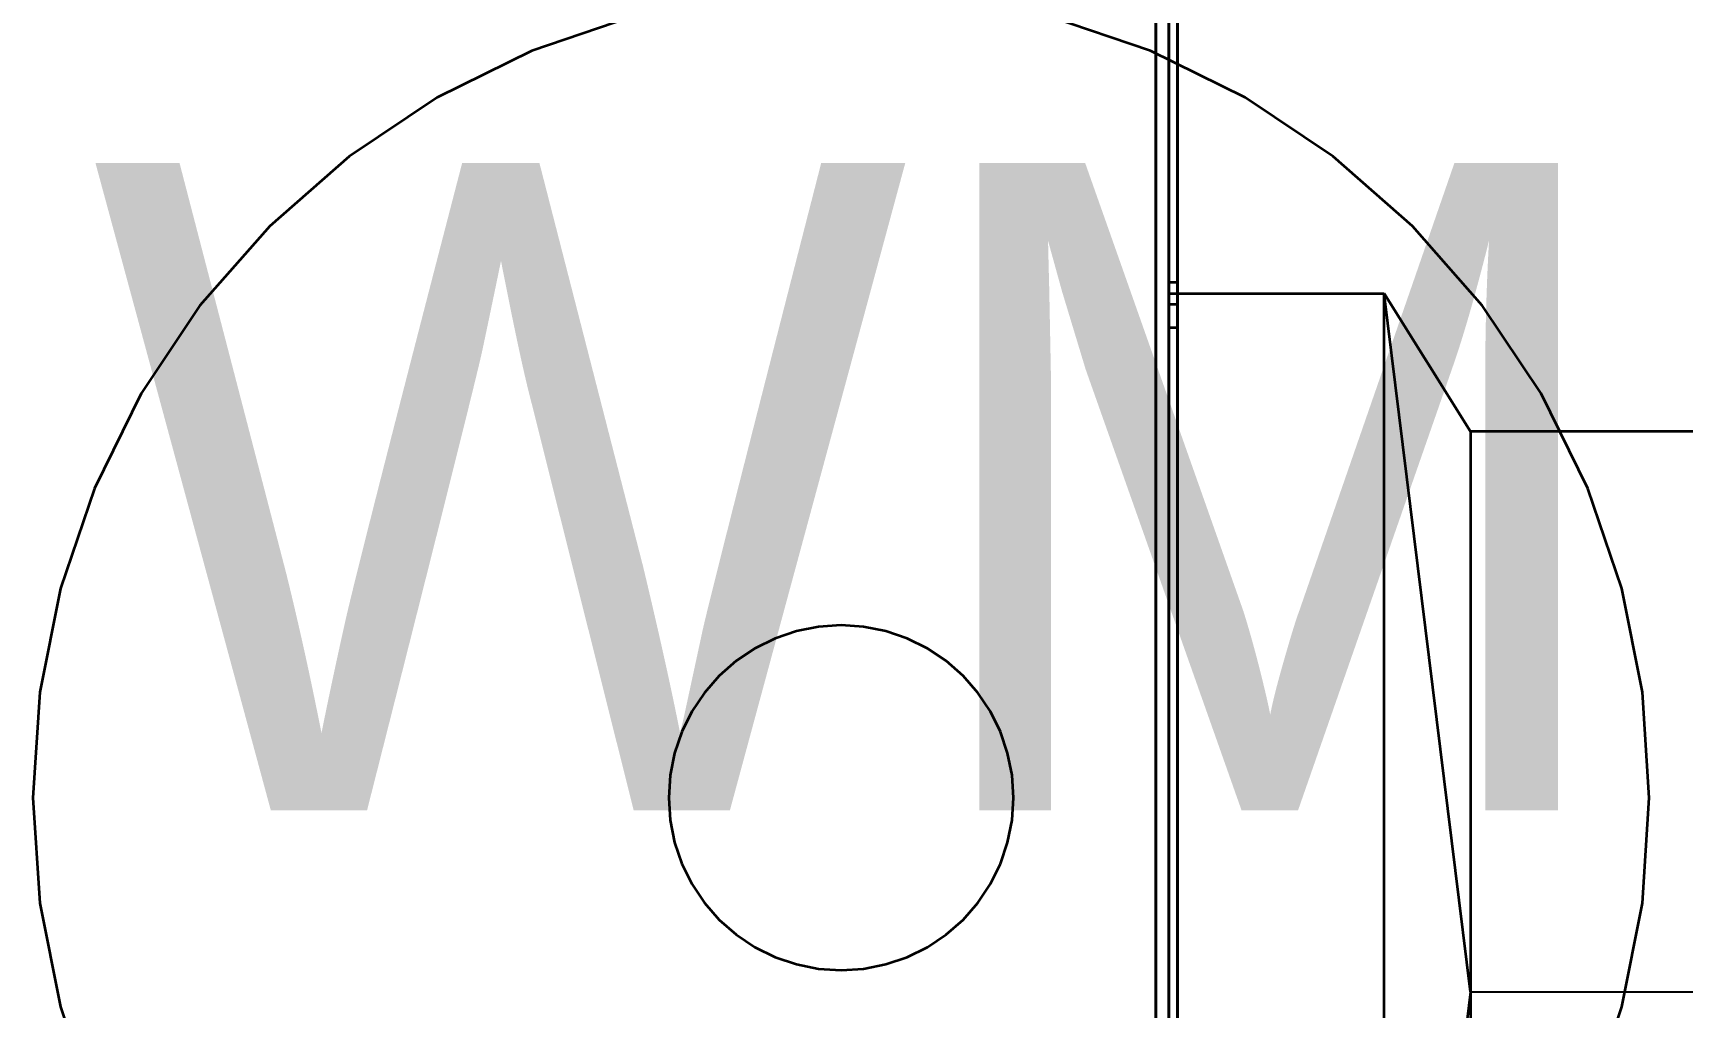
# Model space of a CAD drawing. Extents: x 0 to 756, y -25 to 420.
# Drawn here: x 347.53 to 355.19, y 307.04 to 311.56 of the extents above; entities that cross this region are included whole.
import ezdxf
from ezdxf.lldxf.tags import DXFTag

# ---------------------------------------------------------------- set-up
doc = ezdxf.new("R2010")
doc.units = 0
doc.layers.get('0').update_dxf_attribs({"lineweight": 25})
for name, color, linetype, lineweight, true_color in [('L_Fortluft', 7, 'Continuous', 35, 0x993300), ('L_Lüftungsgerät', 3, 'Continuous', 35, 0x00ff00), ('L_Schalldaempfer', 7, 'Continuous', 35, 0xababab)]:
    doc.layers.add(name, color=color, linetype=linetype, lineweight=lineweight, true_color=true_color)
doc.layers.add('Pfosten_ Stützen', color=7, linetype='Continuous', lineweight=13)
doc.layers.add('S_Einrichtung', color=7, linetype='Continuous', lineweight=35)
doc.styles.get("Standard").update_dxf_attribs({"font": 'arial.ttf'})
tags = doc.linetypes.add('STRICHPUNKT2', pattern=[12.7, 6.35, -3.175, 0, -3.175]).pattern_tags.tags
tags[10:11] = [DXFTag(74, 4), DXFTag(75, 0), DXFTag(340, '0'), DXFTag(46, 0.0), DXFTag(50, 0.0), DXFTag(44, 0.0), DXFTag(45, 0.0)]
tags[8:9] = [DXFTag(74, 4), DXFTag(75, 0), DXFTag(340, '0'), DXFTag(46, 0.0), DXFTag(50, 0.0), DXFTag(44, 0.0), DXFTag(45, 0.0)]
tags[6:7] = [DXFTag(74, 4), DXFTag(75, 0), DXFTag(340, '0'), DXFTag(46, 0.0), DXFTag(50, 0.0), DXFTag(44, 0.0), DXFTag(45, 0.0)]
tags[4:5] = [DXFTag(74, 4), DXFTag(75, 0), DXFTag(340, '0'), DXFTag(46, 0.0), DXFTag(50, 0.0), DXFTag(44, 0.0), DXFTag(45, 0.0)]

# ---------------------------------------------------------------- blocks, each defined once
blk = doc.blocks.new('Referenz-A01I5XF3IE')
at = {"layer": 'Pfosten_ Stützen', "color": 0, "lineweight": -2, "insert": (347.8015, 310.9576), "char_height": 3.002, "attachment_point": 1}
blk.add_mtext('{\\fPosterama Text Light;WM}', dxfattribs=at)
blk = doc.blocks.new('3D-Objekt-A01I5XHHIE', base_point=(324.4794, 302.3529))
at = {"color": 0, "lineweight": -2}
for p, q in [((352.7994, 302.8929), (352.7994, 319.6129)), ((352.7994, 302.9929), (352.7994, 319.6129)), ((352.7394, 319.5529), (352.7394, 302.8529)), ((352.7394, 302.9529), (352.7394, 319.5529)), ((352.8394, 302.9529), (352.8394, 319.5529)), ((352.8394, 319.5529), (352.8394, 302.9529)), ((352.7994, 310.4029), (352.7994, 310.402)), ((352.8394, 310.4029), (352.7994, 310.4029)), ((352.7994, 310.4029), (352.7994, 310.402)), ((352.8394, 310.4029), (352.7994, 310.4029)), ((352.7994, 310.402), (352.7994, 310.4029)), ((352.7994, 310.402), (352.7994, 310.4029)), ((352.7994, 310.402), (352.7994, 310.3991)), ((352.7994, 310.402), (352.7994, 310.3991)), ((352.7994, 310.3991), (352.7994, 310.402)), ((352.7994, 310.3991), (352.7994, 310.402)), ((352.7994, 310.3991), (352.7994, 310.3945)), ((352.7994, 310.3991), (352.7994, 310.3945)), ((352.7994, 310.3945), (352.7994, 310.3991)), ((352.7994, 310.3945), (352.7994, 310.3991)), ((352.8394, 310.402), (352.8394, 310.4029)), ((352.8394, 310.402), (352.8394, 310.4029)), ((352.8394, 310.4029), (352.8394, 310.402)), ((352.8394, 310.4029), (352.8394, 310.402)), ((352.8394, 310.3991), (352.8394, 310.402)), ((352.8394, 310.3991), (352.8394, 310.402)), ((352.8394, 310.402), (352.8394, 310.3991)), ((352.8394, 310.402), (352.8394, 310.3991)), ((352.8394, 310.3945), (352.8394, 310.3991)), ((352.8394, 310.3945), (352.8394, 310.3991)), ((352.8394, 310.3991), (352.8394, 310.3945)), ((352.8394, 310.3991), (352.8394, 310.3945)), ((352.7994, 310.3945), (352.7994, 310.3883)), ((352.7994, 310.3945), (352.7994, 310.3883)), ((352.7994, 310.3883), (352.7994, 310.3945)), ((352.7994, 310.3883), (352.7994, 310.3945)), ((352.7994, 310.3883), (352.7994, 310.3807)), ((352.7994, 310.3883), (352.7994, 310.3807)), ((352.7994, 310.3807), (352.7994, 310.3883)), ((352.7994, 310.3807), (352.7994, 310.3883)), ((352.7994, 310.3807), (352.7994, 310.372)), ((352.7994, 310.3807), (352.7994, 310.372)), ((352.7994, 310.372), (352.7994, 310.3807)), ((352.7994, 310.372), (352.7994, 310.3807)), ((352.7994, 310.372), (352.7994, 310.3627)), ((352.7994, 310.372), (352.7994, 310.3627)), ((352.7994, 310.3627), (352.7994, 310.372)), ((352.7994, 310.3627), (352.7994, 310.372)), ((352.7994, 310.3627), (352.7994, 310.3529)), ((352.7994, 310.3627), (352.7994, 310.3529)), ((352.7994, 310.3529), (352.7994, 310.3627)), ((352.7994, 310.3529), (352.7994, 310.3627)), ((352.7994, 310.3529), (352.7994, 310.3432)), ((352.7994, 310.3529), (352.7994, 310.3432)), ((352.7994, 310.3432), (352.7994, 310.3529)), ((352.7994, 310.3432), (352.7994, 310.3529)), ((352.7994, 310.3432), (352.7994, 310.3338)), ((352.7994, 310.3432), (352.7994, 310.3338)), ((352.7994, 310.3338), (352.7994, 310.3432)), ((352.7994, 310.3338), (352.7994, 310.3432)), ((352.7994, 310.3338), (352.7994, 310.3251)), ((352.7994, 310.3338), (352.7994, 310.3251)), ((352.7994, 310.3251), (352.7994, 310.3338)), ((352.7994, 310.3251), (352.7994, 310.3338)), ((352.7994, 310.3251), (352.7994, 310.3176)), ((352.7994, 310.3251), (352.7994, 310.3176)), ((352.7994, 310.3176), (352.7994, 310.3251)), ((352.7994, 310.3176), (352.7994, 310.3251)), ((352.8394, 310.3883), (352.8394, 310.3945)), ((352.8394, 310.3883), (352.8394, 310.3945)), ((352.8394, 310.3945), (352.8394, 310.3883)), ((352.8394, 310.3945), (352.8394, 310.3883)), ((352.8394, 310.3807), (352.8394, 310.3883)), ((352.8394, 310.3807), (352.8394, 310.3883)), ((352.8394, 310.3883), (352.8394, 310.3807)), ((352.8394, 310.3883), (352.8394, 310.3807)), ((352.8394, 310.372), (352.8394, 310.3807)), ((352.8394, 310.372), (352.8394, 310.3807)), ((352.8394, 310.3807), (352.8394, 310.372)), ((352.8394, 310.3807), (352.8394, 310.372)), ((352.8394, 310.3627), (352.8394, 310.372)), ((352.8394, 310.3627), (352.8394, 310.372)), ((352.8394, 310.372), (352.8394, 310.3627)), ((352.8394, 310.372), (352.8394, 310.3627)), ((352.8394, 310.3529), (352.8394, 310.3627)), ((352.8394, 310.3529), (352.8394, 310.3627)), ((352.8394, 310.3627), (352.8394, 310.3529)), ((352.8394, 310.3627), (352.8394, 310.3529)), ((352.8394, 310.3432), (352.8394, 310.3529)), ((352.8394, 310.3432), (352.8394, 310.3529)), ((352.8394, 310.3529), (352.8394, 310.3432)), ((352.8394, 310.3529), (352.8394, 310.3432)), ((352.8394, 310.3338), (352.8394, 310.3432)), ((352.8394, 310.3338), (352.8394, 310.3432)), ((352.8394, 310.3432), (352.8394, 310.3338)), ((352.8394, 310.3432), (352.8394, 310.3338)), ((352.8394, 310.3251), (352.8394, 310.3338)), ((352.8394, 310.3251), (352.8394, 310.3338)), ((352.8394, 310.3338), (352.8394, 310.3251)), ((352.8394, 310.3338), (352.8394, 310.3251)), ((352.8394, 310.3176), (352.8394, 310.3251)), ((352.8394, 310.3176), (352.8394, 310.3251)), ((352.8394, 310.3251), (352.8394, 310.3176)), ((352.8394, 310.3251), (352.8394, 310.3176)), ((352.7994, 310.3176), (352.7994, 310.3113)), ((352.7994, 310.3176), (352.7994, 310.3113)), ((352.7994, 310.3113), (352.7994, 310.3176)), ((352.7994, 310.3113), (352.7994, 310.3176)), ((352.7994, 310.3113), (352.7994, 310.3067)), ((352.7994, 310.3113), (352.7994, 310.3067)), ((352.7994, 310.3067), (352.7994, 310.3113)), ((352.7994, 310.3067), (352.7994, 310.3113)), ((352.7994, 310.3067), (352.7994, 310.3039)), ((352.7994, 310.3067), (352.7994, 310.3039)), ((352.7994, 310.3039), (352.7994, 310.3067)), ((352.7994, 310.3039), (352.7994, 310.3067)), ((352.7994, 310.3039), (352.7994, 310.3029)), ((352.7994, 310.3039), (352.7994, 310.3029)), ((352.7994, 310.3029), (352.7994, 310.3039)), ((352.7994, 310.3029), (352.7994, 310.3039)), ((352.7994, 310.3029), (352.8394, 310.3029)), ((352.7994, 310.3029), (352.8394, 310.3029)), ((352.8394, 310.3113), (352.8394, 310.3176)), ((352.8394, 310.3113), (352.8394, 310.3176)), ((352.8394, 310.3176), (352.8394, 310.3113)), ((352.8394, 310.3176), (352.8394, 310.3113)), ((352.8394, 310.3067), (352.8394, 310.3113)), ((352.8394, 310.3067), (352.8394, 310.3113)), ((352.8394, 310.3113), (352.8394, 310.3067)), ((352.8394, 310.3113), (352.8394, 310.3067)), ((352.8394, 310.3039), (352.8394, 310.3067)), ((352.8394, 310.3039), (352.8394, 310.3067)), ((352.8394, 310.3067), (352.8394, 310.3039)), ((352.8394, 310.3067), (352.8394, 310.3039)), ((352.8394, 310.3029), (352.8394, 310.3039)), ((352.8394, 310.3029), (352.8394, 310.3039)), ((352.8394, 310.3039), (352.8394, 310.3029)), ((352.8394, 310.3039), (352.8394, 310.3029)), ((352.7994, 310.1929), (352.7994, 307.1129)), ((352.8394, 310.1929), (352.7994, 310.1929)), ((352.7994, 310.1929), (352.7994, 310.1929)), ((352.8394, 310.1929), (352.7994, 310.1929)), ((352.7994, 310.1929), (352.7994, 310.1929)), ((352.7994, 307.1129), (352.7994, 310.1929)), ((352.8394, 307.1129), (352.8394, 310.1929)), ((352.8394, 310.1929), (352.8394, 310.1929)), ((352.8394, 310.1929), (352.8394, 310.1929)), ((352.8394, 310.1929), (352.8394, 307.1129)), ((352.7994, 307.1129), (352.7994, 304.0329)), ((352.7994, 304.0329), (352.7994, 307.1129)), ((352.8394, 304.0329), (352.8394, 307.1129)), ((352.8394, 307.1129), (352.8394, 304.0329))]:
    blk.add_line(p, q, dxfattribs=at)
blk = doc.blocks.new('Rohrübergang  symmetrisch-A01I5XHRIE', base_point=(352.7994, 303.8729))
at = {"color": 0, "linetype": 'ByBlock', "lineweight": -2, "ltscale": 0.35}
for p, q in [((352.7994, 310.3529), (353.7994, 310.3529)), ((352.7994, 303.8729), (352.7994, 310.3529)), ((354.1994, 307.1129), (353.7994, 310.3529)), ((354.1994, 309.7129), (353.7994, 310.3529)), ((353.7994, 303.8729), (353.7994, 310.3529)), ((355.7994, 309.7129), (354.1994, 309.7129)), ((354.1994, 309.7129), (354.1994, 308.1899)), ((355.7994, 309.7129), (355.7994, 308.1899)), ((354.1994, 308.1899), (354.1994, 306.036)), ((355.7994, 308.1899), (355.7994, 306.036)), ((354.1994, 307.1129), (353.7994, 303.8729)), ((354.1994, 306.036), (354.1994, 304.5129)), ((355.7994, 306.036), (355.7994, 304.5129)), ((354.1994, 304.5129), (353.7994, 303.8729)), ((354.1994, 304.5129), (355.7994, 304.5129)), ((352.7994, 303.8729), (353.7994, 303.8729))]:
    blk.add_line(p, q, dxfattribs=at)
at = {"color": 0, "linetype": 'STRICHPUNKT2', "lineweight": 25, "ltscale": 0.25}
blk.add_line((354.1994, 307.1129), (355.7994, 307.1129), dxfattribs=at)
blk = doc.blocks.new('Waschmaschine-A01I5XJBIE', base_point=(345.2792, 302.0134))
at = {"color": 0, "lineweight": -2}
for p, q in [((350.3086, 311.6356), (349.8441, 311.4779)), ((352.7143, 311.4779), (352.2498, 311.6356)), ((349.8441, 311.4779), (349.4042, 311.261)), ((353.1542, 311.261), (352.7143, 311.4779)), ((349.4042, 311.261), (348.9963, 310.9884)), ((353.5621, 310.9884), (353.1542, 311.261)), ((348.9963, 310.9884), (348.6276, 310.665)), ((353.9309, 310.665), (353.5621, 310.9884)), ((348.6276, 310.665), (348.3041, 310.2962)), ((354.2543, 310.2962), (353.9309, 310.665)), ((348.3041, 310.2962), (348.0316, 309.8884)), ((354.5268, 309.8884), (354.2543, 310.2962)), ((348.0316, 309.8884), (347.8147, 309.4484)), ((354.7438, 309.4484), (354.5268, 309.8884)), ((347.8147, 309.4484), (347.657, 308.9839)), ((354.9014, 308.9839), (354.7438, 309.4484)), ((347.657, 308.9839), (347.5613, 308.5028)), ((354.9971, 308.5028), (354.9014, 308.9839)), ((351.1748, 308.8065), (351.0721, 308.7861)), ((351.2792, 308.8134), (351.1748, 308.8065)), ((351.3836, 308.8065), (351.2792, 308.8134)), ((351.4863, 308.7861), (351.3836, 308.8065)), ((350.9731, 308.7525), (350.8792, 308.7062)), ((351.0721, 308.7861), (350.9731, 308.7525)), ((351.5853, 308.7525), (351.4863, 308.7861)), ((351.6792, 308.7062), (351.5853, 308.7525)), ((350.7922, 308.648), (350.7135, 308.579)), ((350.8792, 308.7062), (350.7922, 308.648)), ((351.7662, 308.648), (351.6792, 308.7062)), ((351.8449, 308.579), (351.7662, 308.648)), ((350.7135, 308.579), (350.6445, 308.5004)), ((351.9139, 308.5004), (351.8449, 308.579)), ((347.5613, 308.5028), (347.5292, 308.0134)), ((350.6445, 308.5004), (350.5864, 308.4134)), ((351.972, 308.4134), (351.9139, 308.5004)), ((355.0292, 308.0134), (354.9971, 308.5028)), ((350.5864, 308.4134), (350.5401, 308.3195)), ((352.0183, 308.3195), (351.972, 308.4134)), ((350.5401, 308.3195), (350.5065, 308.2204)), ((352.0519, 308.2204), (352.0183, 308.3195)), ((350.5065, 308.2204), (350.486, 308.1178)), ((352.0724, 308.1178), (352.0519, 308.2204)), ((350.486, 308.1178), (350.4792, 308.0134)), ((352.0792, 308.0134), (352.0724, 308.1178)), ((347.5292, 308.0134), (347.5613, 307.5239)), ((350.4792, 308.0134), (350.486, 307.9089)), ((352.0724, 307.9089), (352.0792, 308.0134)), ((354.9971, 307.5239), (355.0292, 308.0134)), ((350.486, 307.9089), (350.5065, 307.8063)), ((352.0519, 307.8063), (352.0724, 307.9089)), ((350.5065, 307.8063), (350.5401, 307.7072)), ((352.0183, 307.7072), (352.0519, 307.8063)), ((350.5401, 307.7072), (350.5864, 307.6134)), ((351.972, 307.6134), (352.0183, 307.7072)), ((350.5864, 307.6134), (350.6445, 307.5263)), ((351.9139, 307.5263), (351.972, 307.6134)), ((347.5613, 307.5239), (347.657, 307.0428)), ((350.6445, 307.5263), (350.7135, 307.4477)), ((351.8449, 307.4477), (351.9139, 307.5263)), ((354.9014, 307.0428), (354.9971, 307.5239)), ((350.7135, 307.4477), (350.7922, 307.3787)), ((351.7662, 307.3787), (351.8449, 307.4477)), ((350.7922, 307.3787), (350.8792, 307.3205)), ((351.6792, 307.3205), (351.7662, 307.3787)), ((350.8792, 307.3205), (350.9731, 307.2743)), ((350.9731, 307.2743), (351.0721, 307.2406)), ((351.4863, 307.2406), (351.5853, 307.2743)), ((351.5853, 307.2743), (351.6792, 307.3205)), ((351.0721, 307.2406), (351.1748, 307.2202)), ((351.1748, 307.2202), (351.2792, 307.2134)), ((351.2792, 307.2134), (351.3836, 307.2202)), ((351.3836, 307.2202), (351.4863, 307.2406)), ((347.657, 307.0428), (347.8147, 306.5783)), ((354.7438, 306.5783), (354.9014, 307.0428))]:
    blk.add_line(p, q, dxfattribs=at)
blk = doc.blocks.new('Polygon-A01I5XKRIE', base_point=(324.5194, 297.0729))
at = {"color": 0, "linetype": 'ByBlock', "lineweight": -2, "ltscale": 0.35}
blk.add_line((352.7994, 313.7929), (352.7994, 297.0729), dxfattribs=at)

msp = doc.modelspace()

# ---------------------------------------------------------------- block references
at = {"color": 8, "lineweight": 25, "ltscale": 0.25, "true_color": 0x808080}
msp.add_blockref('Referenz-A01I5XF3IE', (0, 0), dxfattribs=at)
at = {"layer": 'L_Fortluft', "ltscale": 0.35}
msp.add_blockref('Rohrübergang  symmetrisch-A01I5XHRIE', (352.7994, 303.8729), dxfattribs=at)
at = {"layer": 'L_Lüftungsgerät', "linetype": 'Continuous', "ltscale": 1.75}
msp.add_blockref('3D-Objekt-A01I5XHHIE', (324.4794, 302.3529), dxfattribs=at)
at = {"layer": 'L_Schalldaempfer', "ltscale": 0.35}
msp.add_blockref('Polygon-A01I5XKRIE', (324.5194, 297.0729), dxfattribs=at)
at = {"layer": 'S_Einrichtung', "linetype": 'Continuous', "ltscale": 0.35}
msp.add_blockref('Waschmaschine-A01I5XJBIE', (345.2792, 302.0134), dxfattribs=at)

doc.saveas('drawing.dxf')
